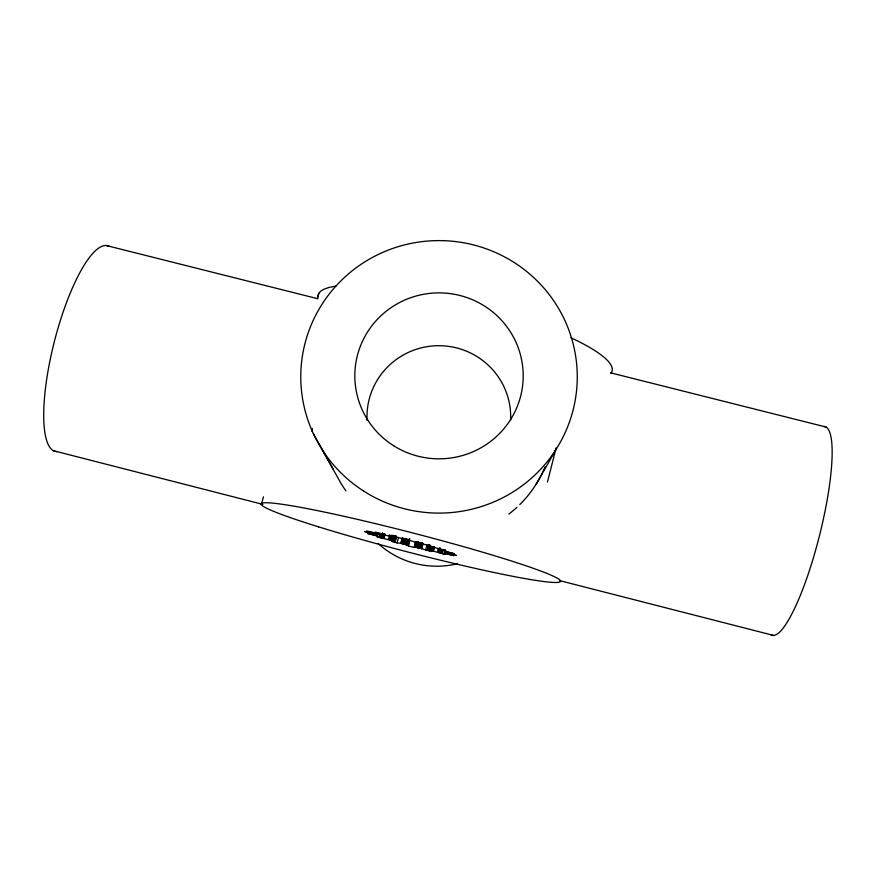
<?xml version="1.0" encoding="UTF-8"?>
<svg xmlns="http://www.w3.org/2000/svg" width="876" height="876" viewBox="0 0 876 876"><rect width="100%" height="100%" fill="white"/><g stroke="black" fill="none" stroke-linecap="round" stroke-linejoin="round"><path stroke-width="1.31" d="M430.204 546.361C427.915 551.3 430.773 551.902 431.123 546.558M430.116 550.511L431.353 546.602M430.335 550.555L431.583 546.657M430.565 550.61L431.802 546.701M430.795 550.654L432.032 546.755M431.025 550.697L432.251 546.799M431.244 550.752L432.481 546.843M431.474 550.796L432.7 546.887M431.682 550.84L432.93 546.931M431.912 550.884L433.138 546.974M432.131 550.927L433.368 547.029M432.35 550.982L433.576 547.073M432.558 551.026L433.795 547.117M432.788 551.07L434.003 547.15M432.996 551.114L434.222 547.204M438.58 549.405L437.901 552.055L445.118 554.377L433.412 551.19L434.43 547.237M437.901 552.055L438.745 549.427M438.066 552.077L438.931 549.471M438.252 552.11L439.434 548.168M438.427 552.143L439.785 548.234M438.602 552.176L439.96 548.256M438.942 552.23L440.113 548.288M439.095 552.252L440.289 548.31M439.423 552.307C442.829 547.281 430.006 548.759 445.512 550.391L444.625 552.953L454.075 555.658L439.27 552.285M439.599 552.34L440.278 549.69M439.752 552.362L440.431 549.712M439.916 552.395L440.595 549.745M440.059 552.417L440.902 549.789M440.365 552.46L441.044 549.81M440.529 552.482L441.208 549.832M440.661 552.504L441.34 549.854M440.825 552.526L441.635 549.942M441.11 552.57L441.778 549.964M441.252 552.592L441.92 549.986M441.394 552.614L442.062 550.008M441.526 552.636L442.336 550.04M441.789 552.668L442.457 550.051M441.942 552.69L442.73 550.095M442.205 552.723L442.873 550.106M444.548 552.953L445.304 550.325M444.712 552.953L445.61 550.336M409.683 538.641L408.315 545.945L414.392 547.511L415.618 541.565M414.392 547.511L415.892 541.631M416.166 541.697L414.534 546.876M414.271 546.81L415.082 547.007L416.439 541.762M415.082 547.007L416.702 541.839M415.355 547.084L416.976 541.905M415.618 547.15L417.25 541.97M417.513 542.036L416.166 547.281L419.374 548.058L420.392 544.127M416.428 547.347L417.786 542.102M418.06 542.167L416.702 547.412L415.892 547.215M416.976 547.478L418.323 542.233M417.239 547.544L418.597 542.299M417.513 547.61L418.859 542.364M417.775 547.675L419.122 542.43M418.049 547.741L419.396 542.496M418.312 547.807L419.659 542.562M418.575 547.872L419.933 542.627M420.195 542.682L418.848 547.938L420.173 548.256L420.951 548.442L422.309 543.186M419.111 548.004L420.13 544.062M419.637 548.124L420.655 544.193M419.9 548.19L421.257 542.934M420.173 548.256L421.52 543M421.783 543.065L420.425 548.31L431.2 551.519L427.28 549.887C431.934 544.489 422.068 545.43 430.992 545.901L416.571 542.638M420.699 548.376L422.046 543.131M421.214 548.507L422.571 543.251M421.476 548.562L422.834 543.317M421.739 548.628L423.097 543.372M425.583 550.237L426.93 545.014M427.28 549.887L428.868 544.686M427.521 549.942L429.109 544.741M427.762 549.997L429.35 544.784M427.992 550.051L429.59 544.839M429.82 544.894L428.244 550.106M429.963 546.306L428.714 550.205L429.733 546.263M429.415 550.358L430.423 546.416M429.645 550.413L430.663 546.46M429.875 550.457L430.882 546.504M392.12 536.506L390.641 540.317L392.01 535.061M390.86 540.382L391.89 536.44M392.579 536.649L391.55 540.591L392.349 536.583M393.149 535.4C389.513 541.992 394.693 543.657 394.802 535.904M392.021 540.733L393.39 535.477M392.251 540.799L393.62 535.543M392.492 540.875L393.861 535.619M392.722 540.941L394.09 535.685M392.963 541.018L394.331 535.762M393.193 541.083L394.561 535.827M395.284 536.046L393.915 541.291L395.043 535.97M395.525 536.112C392.733 542.956 395.558 543.876 396.5 536.397M394.408 541.434L395.777 536.189M394.638 541.51L396.007 536.254M394.89 541.576L396.259 536.331M395.131 541.653L391.386 541.302L397.069 542.912L398.416 537.7M397.069 542.912L400.748 543.24L402.106 537.995M403.431 538.357L402.062 543.602L401.274 543.383L402.369 538.072M401.274 543.383L402.631 538.138M402.894 538.214L401.536 543.459L407.997 545.2M401.799 543.536L403.157 538.291M402.325 543.678L403.354 539.747M402.599 543.755L403.617 539.813M402.861 543.821L404.219 538.576M403.135 543.897L404.493 538.652M404.756 538.729L403.661 544.04L405.03 538.795M403.935 544.116L405.292 538.871M404.197 544.193L405.566 538.948M404.471 544.259L405.829 539.014M404.745 544.335L406.103 539.09M405.008 544.401L406.365 539.167M417.129 542.791L406.694 539.331L405.281 544.478L406.902 539.309M405.818 544.62L407.176 539.375M407.45 539.452L406.092 544.697L407.723 539.528M406.628 544.839L407.986 539.594M406.902 544.905L408.26 539.671M407.176 544.981L408.534 539.736M407.45 545.058L408.807 539.813M407.723 545.124L409.42 538.576M408.315 545.945L409.694 540.656M377.841 533.046C378.421 537.306 374.249 535.236 376.581 532.422M376.209 535.214L376.757 532.52M376.428 535.324L376.976 532.63M376.505 535.356L377.118 532.707M376.658 535.433L377.282 532.783M376.822 535.521L377.436 532.86M376.998 535.597L377.611 532.947M385.101 534.272L384.06 538.236L379.724 536.703L380.403 534.097M379.866 536.758L380.556 534.152M380.162 536.868L380.699 534.163M380.283 536.911L380.983 534.272M380.436 536.966L381.126 534.327M380.578 537.021L381.268 534.382M380.731 537.076L381.421 534.437M380.874 537.13L381.564 534.48M381.18 537.24L382.221 533.276M381.345 537.295L382.385 533.331M381.498 537.349L382.527 533.385M381.662 537.415L382.692 533.44M381.816 537.47L382.845 533.495M381.98 537.525L383.02 533.561M382.144 537.579L383.173 533.615M382.308 537.634L383.349 533.67M382.473 537.7L383.502 533.736M382.659 537.755L383.688 533.791M382.812 537.809L383.841 533.845M382.987 537.875L384.027 533.911M383.162 537.93L384.192 533.966M383.338 537.995L384.378 534.031M383.513 538.05L384.542 534.086M383.699 538.105L384.728 534.152M383.874 538.171L384.903 534.207M384.06 538.236L377.173 536.955L388.637 539.704L389.667 535.762M390.543 536.024C389.798 541.28 387.991 540.722 389.897 535.827M389.075 539.835L390.105 535.893M389.294 539.912L390.324 535.959M390.992 536.167L389.962 540.109L390.773 536.101M391.211 536.232L390.641 540.317M390.411 540.251L391.43 536.298M261.672 503.437L263.468 496.867M317.43 298.552L318.853 293.296M536.134 484.22L556.501 448.665M445.884 552.208L456.505 555.504L444.877 552.964M376.023 535.116L364.712 531.546L376.341 534.021L366.496 531.217L368.665 531.371L382.637 534.787L374.884 532.29L379.231 533.09L387.115 535.619L393.368 536.933L389.021 535.137L394.879 536.473L406.88 540.12L406.694 539.331M446.048 552.855L445.424 552.953M377.162 535.663L367.778 533.528L379.724 536.703M105.974 245.444L317.922 298.76M610.692 372.858L826.123 427.061M53.545 450.735L262.899 504.401M559.676 580.624L773.453 635.396M428.342 545.956L445.512 550.391M440.113 549.723L454.425 553.763L444.647 551.519L446.136 552.428M321.612 448.775L341.53 484.319A114.647 113.464 0.2 0 0 345.943 490.801M313.345 433.609L333.329 469.339M823.484 426.513A107.638 21.429 -75.8 0 1 819.465 535.707A107.638 21.429 -75.8 0 1 770.836 634.75M556.041 448.008A107.058 3.986 -75.8 0 1 547.434 482.063M56.94 451.622A106.127 27.89 -75.7 0 1 54.465 341.136A106.127 27.89 -75.7 0 1 109.347 246.419M311.823 431.101A106.697 11.092 -75.8 0 1 312.393 428.627M457.392 563.739A86.801 86.308 -0.4 0 1 378.082 543.47M317.944 296.964A151.822 29.97 14.5 0 1 335.946 286.189M570.889 337.753A151.822 29.97 14.5 0 1 610.988 373.264M367.055 420.294A71.865 71.076 0.2 0 1 438.701 345.702A71.865 71.076 0.2 0 1 510.62 420.053M545.069 466.842A114.647 113.464 0.2 0 1 542.989 471.616M542.43 472.799A114.647 113.464 0.2 0 1 519.764 504.598M516.928 507.313A114.647 113.464 0.2 0 1 508.868 514.07M318.579 526.859A154.548 9.833 14.5 0 0 559.052 582.212A154.548 9.833 14.5 0 0 355.043 518.822A154.548 9.833 14.5 0 0 318.579 526.859M393.685 445.764A84.184 82.968 0.2 0 0 523.114 379.593A84.184 82.968 0.2 0 0 400.244 302.198A84.184 82.968 0.2 0 0 393.685 445.764M363.923 491.239A138.244 136.251 0.2 0 0 577.087 383.754A138.244 136.251 0.2 0 0 376.045 255.551A138.244 136.251 0.2 0 0 363.923 491.239"/></g></svg>
